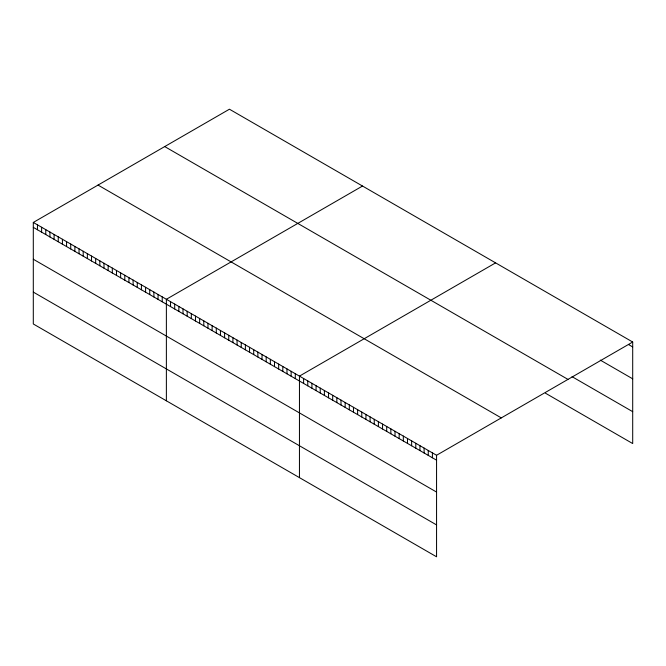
<?xml version="1.0" encoding="UTF-8"?>
<svg xmlns="http://www.w3.org/2000/svg" width="666" height="666" viewBox="0 0 666 666"><rect width="100%" height="100%" fill="white"/><g stroke="black" fill="none" stroke-linecap="round" stroke-linejoin="round"><path stroke-width="1" d="M33.3 222.444L436.563 455.269L436.563 556.793L33.3 323.976L33.3 222.444L229.437 109.207L632.7 342.024L632.7 443.556L545.446 393.181M362.512 186.039L166.375 299.275L166.375 400.807M495.587 262.87L299.459 376.107L299.45 477.639M436.563 455.269L632.7 342.024M628.546 344.547L632.7 346.944M600.291 360.115L632.7 378.829M572.036 376.656L632.7 411.671M164.71 146.57L567.973 379.395M98.027 185.073L501.29 417.898M33.3 227.356L436.563 460.181M33.3 259.24L436.563 492.066M33.3 292.091L436.563 524.916M432.409 452.863L432.409 457.783M428.255 450.466L428.255 455.386M424.1 448.068L424.1 452.988M419.946 445.671L419.946 450.582M415.792 443.273L415.792 448.185M411.638 440.875L411.638 445.787M407.484 438.478L407.484 443.39M403.33 436.072L403.33 440.992M399.167 433.674L399.167 438.594M395.013 431.277L395.013 436.197M390.859 428.879L390.859 433.791M386.705 426.481L386.705 431.393M382.55 424.084L382.55 428.996M378.396 421.686L378.396 426.598M374.242 419.28L374.242 424.2M370.088 416.883L370.088 421.803M365.934 414.485L365.934 419.405M361.78 412.088L361.78 416.999M357.625 409.69L357.625 414.602M353.471 407.292L353.471 412.204M349.309 404.895L349.309 409.806M345.155 402.489L345.155 407.409M341 400.091L341 405.011M336.846 397.694L336.846 402.614M332.692 395.296L332.692 400.208M328.538 392.898L328.538 397.81M324.384 390.501L324.384 395.413M320.229 388.103L320.229 393.015M316.075 385.697L316.075 390.617M311.921 383.3L311.921 388.22M307.767 380.902L307.767 385.822M303.613 378.504L303.613 383.416M295.296 373.701L295.296 378.621M291.134 371.303L291.134 376.223M286.979 368.906L286.979 373.817M282.817 366.5L282.817 371.42M278.663 364.102L278.663 369.014M274.5 361.696L274.5 366.616M270.346 359.299L270.346 364.219M266.184 356.901L266.184 361.813M262.029 354.495L262.029 359.415M257.867 352.098L257.867 357.009M253.713 349.692L253.713 354.612M249.55 347.294L249.55 352.206M245.388 344.896L245.388 349.808M241.234 342.49L241.234 347.411M237.071 340.093L237.071 345.005M232.917 337.687L232.917 342.607M228.754 335.289L228.754 340.201M224.6 332.892L224.6 337.804M220.438 330.486L220.438 335.406M216.284 328.088L216.284 333M212.121 325.682L212.121 330.602M207.967 323.285L207.967 328.196M203.804 320.887L203.804 325.799M199.65 318.481L199.65 323.401M195.488 316.084L195.488 320.995M191.325 313.678L191.325 318.598M187.171 311.28L187.171 316.192M183.008 308.882L183.008 313.794M178.854 306.477L178.854 311.397M174.692 304.079L174.692 308.991M170.538 301.673L170.538 306.593M162.221 296.87L162.221 301.79M158.058 294.472L158.058 299.392M153.904 292.074L153.904 296.986M149.742 289.668L149.742 294.588M145.588 287.271L145.588 292.183M141.425 284.865L141.425 289.785M137.263 282.467L137.263 287.387M133.108 280.07L133.108 284.981M128.946 277.664L128.946 282.584M124.792 275.266L124.792 280.178M120.629 272.86L120.629 277.78M116.475 270.463L116.475 275.374M112.313 268.065L112.313 272.977M108.158 265.659L108.158 270.579M103.996 263.261L103.996 268.173M99.842 260.856L99.842 265.776M95.679 258.458L95.679 263.37M91.525 256.06L91.525 260.972M87.363 253.654L87.363 258.575M83.2 251.257L83.2 256.169M79.046 248.851L79.046 253.771M74.883 246.453L74.883 251.365M70.729 244.056L70.729 248.967M66.567 241.65L66.567 246.57M62.413 239.252L62.413 244.164M58.25 236.846L58.25 241.766M54.096 234.449L54.096 239.36M49.933 232.051L49.933 236.963M45.779 229.645L45.779 234.565M41.617 227.248L41.617 232.159M37.462 224.842L37.462 229.762"/></g></svg>
